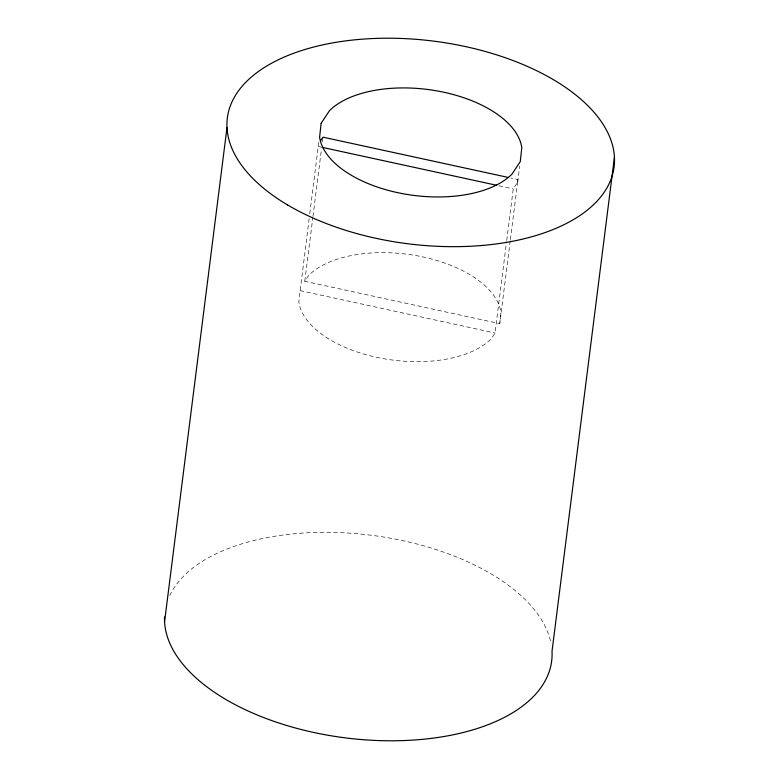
<?xml version="1.0" encoding="UTF-8"?>
<svg xmlns="http://www.w3.org/2000/svg" width="779" height="779" viewBox="0 0 779 779"><rect width="100%" height="100%" fill="white"/><g stroke="black" fill="none" stroke-linecap="round" stroke-linejoin="round"><path stroke-width="0.58" stroke-dasharray="3.9 2.92" d="M309.156 218.558L298.805 301.833A101.942 53.42 7.2 0 0 380.863 358.174A101.942 53.42 7.2 0 0 491.14 338.875L495.035 333.003L506.564 241.733M309.76 213.758L318.845 141.564M499.758 323.674L500.994 312.457A101.942 53.42 7.2 0 0 418.946 256.116A101.942 53.42 7.2 0 0 308.669 275.415L304.774 281.287L499.758 323.674L510.226 240.808M506.72 240.526L513.244 188.888L517.665 182.198L517.967 179.56L510.829 178.002M304.774 281.287L312.817 217.633M312.963 216.435L321.464 149.178M322.37 141.973L322.827 138.37M510.372 239.611L517.967 179.56M517.665 182.198L519.69 166.19M318.26 146.501L321.824 147.27M498.969 185.782L513.244 188.888M300.051 290.616L495.035 333.003M169.754 595.575A194.916 102.137 7.2 0 1 370.823 535.202A194.916 102.137 7.2 0 1 551.045 643.464"/><path stroke-width="1.17" d="M164.564 621.778L226.981 127.649M614.436 157.222L552.019 651.351A194.916 102.137 7.2 0 1 359.158 739.359A194.916 102.137 7.2 0 1 164.525 616.91M320.451 140.989L322.983 137.172L508.453 177.485M323.012 147.533L496.593 185.266M321.152 123.267L319.614 137.123A101.942 53.42 7.2 0 0 401.672 193.474A101.942 53.42 7.2 0 0 511.949 174.165L520.275 161.613L521.803 147.757A101.942 53.42 7.2 0 0 439.746 91.406A101.942 53.42 7.2 0 0 329.468 110.706L321.152 123.267M287.587 204.945A194.916 102.137 7.2 0 0 609.246 183.425A194.916 102.137 7.2 0 0 365.302 38.95A194.916 102.137 7.2 0 0 287.587 204.945"/></g></svg>
